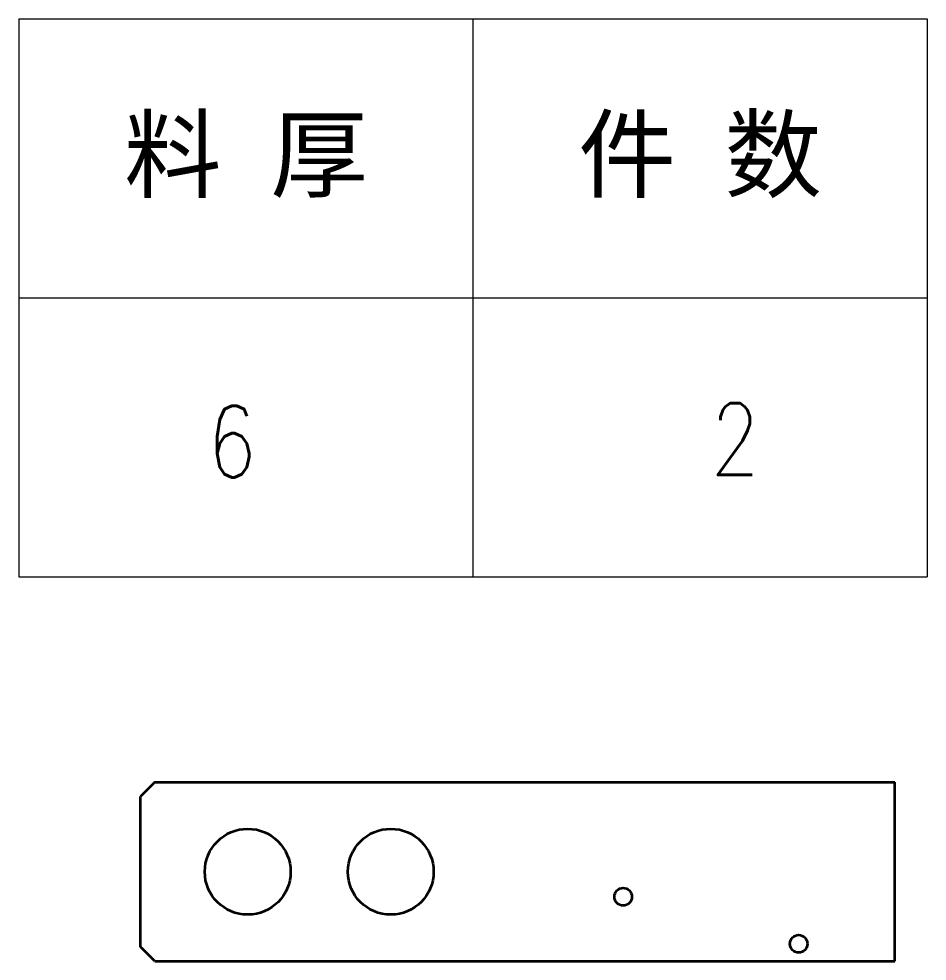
# Model space of a CAD drawing. Header units: millimetres. Extents: x -49592 to 104182, y -50696 to 41603.
# Drawn here: x -49092.2 to -48965.2, y 41405.5 to 41537.2 of the extents above; entities that cross this region are included whole.
import ezdxf
from ezdxf.enums import TextEntityAlignment as Align

# ---------------------------------------------------------------- set-up
doc = ezdxf.new("R2010")
doc.units = ezdxf.units.MM
doc.header["$LTSCALE"] = 0.5
doc.layers.add('标注线', color=3, linetype='Continuous', lineweight=18)
doc.layers.add('粗实线', color=7, linetype='Continuous', lineweight=35)
doc.styles.add('DIM', font='romans.shx', dxfattribs={"width": 0.8, "bigfont": 'bigfont.shx'})
doc.styles.get("Standard").update_dxf_attribs({"font": 'simplex.shx'})

# ---------------------------------------------------------------- blocks, each defined once
blk = doc.blocks.new('*T108')
at = {"color": 0, "linetype": 'ByBlock', "lineweight": -2, "transparency": 16777216}
for p, q in [((0, 0), (127, 0)), ((0, 0), (0, -78)), ((63.5, 0), (63.5, -78)), ((127, 0), (127, -78)), ((0, -39), (127, -39)), ((0, -78), (127, -78))]:
    blk.add_line(p, q, dxfattribs=at)
at = {"color": 0, "transparency": 16777216, "char_height": 10, "width": 60.5, "attachment_point": 5}
for s, insert in [('{\\fSimSun|b0|i0|c134|p2;料 厚}', (31.75, -19.5)), ('{\\fSimSun|b0|i0|c134|p2;件 数}', (95.25, -19.5))]:
    blk.add_mtext(s, dxfattribs=dict(at, insert=insert))
blk = doc.blocks.new('拆图参数')
blk.add_blockref('*T108', (-63.5, 78))
at = {"style": 'DIM', "width": 0.8}
blk.add_attdef('6', text='', height=10, dxfattribs=at).set_placement((-37.13, 18.91), align=Align.MIDDLE_LEFT)
blk.add_attdef('1', text='', height=10, dxfattribs=at).set_placement((36.65, 19.27), align=Align.MIDDLE_CENTER)

msp = doc.modelspace()

# ---------------------------------------------------------------- linework, layer by layer
at = {"layer": '粗实线', "lineweight": 35, "ltscale": 0.070711}
for p, q in [((-49073.21, 41430.469), (-49075.21, 41428.469)), ((-49073.21, 41405.469), (-49075.21, 41407.469))]:
    msp.add_line(p, q, dxfattribs=at)
at = {"layer": '粗实线', "lineweight": 35}
for p, q in [((-49073.21, 41430.469), (-48969.71, 41430.469)), ((-48969.71, 41405.469), (-48969.71, 41430.469)), ((-49075.21, 41407.469), (-49075.21, 41428.469)), ((-49073.21, 41405.469), (-48969.71, 41405.469))]:
    msp.add_line(p, q, dxfattribs=at)
for centre, radius in [((-49060.21, 41417.969), 6), ((-49040.21, 41417.969), 6), ((-49007.71, 41414.469), 1.229), ((-48983.175, 41407.896), 1.229)]:
    msp.add_circle(centre, radius, dxfattribs=at)

# ---------------------------------------------------------------- block references
at = {"layer": '标注线'}
msp.add_blockref('拆图参数', (-49028.709, 41459.167), dxfattribs=at).add_auto_attribs({'1': '2', '6': '6'})

doc.saveas('drawing.dxf')
